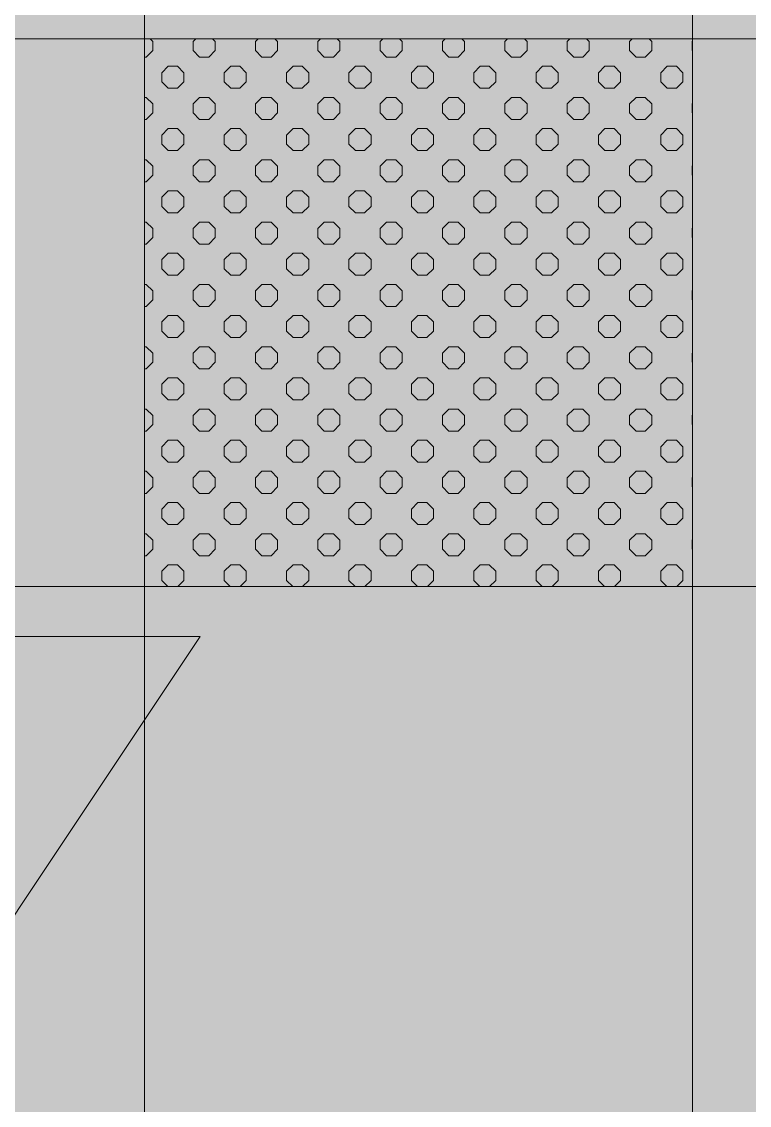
# Model space of a CAD drawing. Header units: millimetres. Extents: x -13069 to 207500, y -71366 to 56785.
# Drawn here: x 170638 to 171435, y 16397 to 17584 of the extents above; entities that cross this region are included whole.
import ezdxf

# ---------------------------------------------------------------- set-up
doc = ezdxf.new("R2010")
doc.units = ezdxf.units.MM
doc.layers.add('PDF _Потолки', color=7, linetype='Continuous', lineweight=5, true_color=0x535353)
doc.layers.add('PDF _Потолки - марка', color=7, linetype='Continuous')
doc.layers.add('PDF _светильники', color=7, linetype='Continuous', true_color=0xffffff)

msp = doc.modelspace()

# ---------------------------------------------------------------- linework, layer by layer
at = {"layer": 'PDF _Потолки', "color": 7, "lineweight": 13}
for points in [[(170772.221, 18268.344), (170772.221, 15062.841)], [(171372.221, 18268.344), (171372.221, 15062.841)], [(173365.922, 17565.542), (168182.684, 17565.542)], [(173365.922, 16965.542), (168181.724, 16965.542)]]:
    msp.add_lwpolyline(points, dxfattribs=at)
at = {"layer": 'PDF _Потолки', "color": 254, "lineweight": 0, "true_color": 0xcae6ff, "transparency": 33554559}
msp.add_solid([(168183.824, 18268.344), (173365.922, 18268.344), (168178.624, 15062.841), (173365.922, 15062.841)], dxfattribs=at)
at = {"layer": 'PDF _Потолки - марка', "lineweight": 13}
msp.add_lwpolyline([(170833.219, 16910.943), (170033.219, 16910.943), (170433.219, 16310.943)], close=True, dxfattribs=at)
at = {"layer": 'PDF _Потолки - марка', "color": 7, "lineweight": 0, "true_color": 0xffffff, "transparency": 33554559}
msp.add_solid([(170833.219, 16910.943), (170033.219, 16910.943), (170433.219, 16310.943)], dxfattribs=at)
at = {"layer": 'PDF _светильники', "lineweight": 20}
for points in [[(170772.325, 17545.642), (170774.321, 17545.642), (170781.419, 17552.743), (170781.419, 17562.744), (170778.422, 17565.643)], [(170828.422, 17565.643), (170825.523, 17562.744), (170825.523, 17552.743), (170832.621, 17545.642), (170842.619, 17545.642), (170849.62, 17552.743), (170849.62, 17562.744), (170846.72, 17565.643)], [(170896.72, 17565.643), (170893.821, 17562.744), (170893.821, 17552.743), (170900.92, 17545.642), (170910.923, 17545.642), (170917.924, 17552.743), (170917.924, 17562.744), (170915.025, 17565.643)], [(170965.025, 17565.643), (170962.12, 17562.744), (170962.12, 17552.743), (170969.12, 17545.642), (170979.124, 17545.642), (170986.222, 17552.743), (170986.222, 17562.744), (170983.323, 17565.643)], [(171033.323, 17565.643), (171030.424, 17562.744), (171030.424, 17552.743), (171037.425, 17545.642), (171047.422, 17545.642), (171054.521, 17552.743), (171054.521, 17562.744), (171051.622, 17565.643)], [(171101.524, 17565.643), (171098.625, 17562.744), (171098.625, 17552.743), (171105.723, 17545.642), (171115.721, 17545.642), (171122.819, 17552.743), (171122.819, 17562.744), (171119.92, 17565.643)], [(171169.822, 17565.643), (171166.923, 17562.744), (171166.923, 17552.743), (171174.021, 17545.642), (171184.019, 17545.642), (171191.124, 17552.743), (171191.124, 17562.744), (171188.224, 17565.643)], [(171238.121, 17565.643), (171235.221, 17562.744), (171235.221, 17552.743), (171242.32, 17545.642), (171252.323, 17545.642), (171259.324, 17552.743), (171259.324, 17562.744), (171256.419, 17565.643)], [(171306.419, 17565.643), (171303.52, 17562.744), (171303.52, 17552.743), (171310.624, 17545.642), (171320.622, 17545.642), (171327.623, 17552.743), (171327.623, 17562.744), (171324.723, 17565.643)], [(171372.325, 17552.243), (171371.824, 17552.743), (171371.824, 17562.744), (171372.325, 17563.241)], [(170772.325, 17477.343), (170774.321, 17477.343), (170781.419, 17484.442), (170781.419, 17494.442), (170774.321, 17501.544), (170772.325, 17501.544)], [(171372.325, 17483.941), (171371.824, 17484.442), (171371.824, 17494.442), (171372.325, 17494.943)], [(170772.325, 17409.042), (170774.321, 17409.042), (170781.419, 17416.143), (170781.419, 17426.141), (170774.321, 17433.242), (170772.325, 17433.242)], [(171372.325, 17415.643), (171371.824, 17416.143), (171371.824, 17426.141), (171372.325, 17426.641)], [(170772.325, 17340.841), (170774.321, 17340.841), (170781.419, 17347.842), (170781.419, 17357.842), (170774.321, 17364.941), (170772.325, 17364.941)], [(171372.325, 17347.341), (171371.824, 17347.842), (171371.824, 17357.842), (171372.325, 17358.343)], [(170772.325, 17272.543), (170774.321, 17272.543), (170781.419, 17279.544), (170781.419, 17289.541), (170774.321, 17296.643), (170772.325, 17296.643)], [(171372.325, 17279.043), (171371.824, 17279.544), (171371.824, 17289.541), (171372.325, 17290.042)], [(170772.325, 17204.241), (170774.321, 17204.241), (170781.419, 17211.343), (170781.419, 17221.343), (170774.321, 17228.341), (170772.325, 17228.341)], [(171372.325, 17210.742), (171371.824, 17211.343), (171371.824, 17221.343), (171372.325, 17221.841)], [(170772.325, 17135.943), (170774.321, 17135.943), (170781.419, 17143.041), (170781.419, 17153.042), (170774.321, 17160.043), (170772.325, 17160.043)], [(171372.325, 17142.541), (171371.824, 17143.041), (171371.824, 17153.042), (171372.325, 17153.543)], [(170772.325, 17067.642), (170774.321, 17067.642), (170781.419, 17074.743), (170781.419, 17084.741), (170774.321, 17091.842), (170772.325, 17091.842)], [(171372.325, 17074.243), (171371.824, 17074.743), (171371.824, 17084.741), (171372.325, 17085.241)], [(170772.325, 16999.343), (170774.321, 16999.343), (170781.419, 17006.442), (170781.419, 17016.442), (170774.321, 17023.541), (170772.325, 17023.541)], [(171372.325, 17005.941), (171371.824, 17006.442), (171371.824, 17016.442), (171372.325, 17016.943)], [(170798.02, 16965.643), (170791.423, 16972.341), (170791.423, 16982.342), (170798.423, 16989.343), (170808.421, 16989.343), (170815.519, 16982.342), (170815.519, 16972.341), (170808.824, 16965.643)], [(170866.319, 16965.643), (170859.623, 16972.341), (170859.623, 16982.342), (170866.722, 16989.343), (170876.719, 16989.343), (170883.824, 16982.342), (170883.824, 16972.341), (170877.122, 16965.643)], [(170934.623, 16965.643), (170927.922, 16972.341), (170927.922, 16982.342), (170935.02, 16989.343), (170945.024, 16989.343), (170952.122, 16982.342), (170952.122, 16972.341), (170945.42, 16965.643)], [(171002.922, 16965.643), (170996.22, 16972.341), (170996.22, 16982.342), (171003.324, 16989.343), (171013.322, 16989.343), (171020.42, 16982.342), (171020.42, 16972.341), (171013.725, 16965.643)], [(171071.22, 16965.643), (171064.524, 16972.341), (171064.524, 16982.342), (171071.623, 16989.343), (171081.62, 16989.343), (171088.621, 16982.342), (171088.621, 16972.341), (171082.023, 16965.643)], [(171139.524, 16965.643), (171132.823, 16972.341), (171132.823, 16982.342), (171139.823, 16989.343), (171149.821, 16989.343), (171156.919, 16982.342), (171156.919, 16972.341), (171150.224, 16965.643)], [(171207.719, 16965.643), (171201.121, 16972.341), (171201.121, 16982.342), (171208.122, 16989.343), (171218.119, 16989.343), (171225.224, 16982.342), (171225.224, 16972.341), (171218.522, 16965.643)], [(171276.023, 16965.643), (171269.322, 16972.341), (171269.322, 16982.342), (171276.42, 16989.343), (171286.424, 16989.343), (171293.522, 16982.342), (171293.522, 16972.341), (171286.821, 16965.643)], [(171344.322, 16965.643), (171337.62, 16972.341), (171337.62, 16982.342), (171344.725, 16989.343), (171354.722, 16989.343), (171361.821, 16982.342), (171361.821, 16972.341), (171355.119, 16965.643)]]:
    msp.add_lwpolyline(points, dxfattribs=at)
at = {"layer": 'PDF _светильники', "color": 7, "lineweight": 13}
msp.add_lwpolyline([(170772.325, 16965.643), (171372.325, 16965.643), (171372.325, 17565.643), (170772.325, 17565.643)], close=True, dxfattribs=at)
at = {"layer": 'PDF _светильники', "lineweight": 20}
for points in [[(170815.519, 17528.543), (170808.421, 17535.641), (170798.423, 17535.641), (170791.423, 17528.543), (170791.423, 17518.542), (170798.423, 17511.541), (170808.421, 17511.541), (170815.519, 17518.542)], [(170883.824, 17528.543), (170876.719, 17535.641), (170866.722, 17535.641), (170859.623, 17528.543), (170859.623, 17518.542), (170866.722, 17511.541), (170876.719, 17511.541), (170883.824, 17518.542)], [(170952.122, 17528.543), (170945.024, 17535.641), (170935.02, 17535.641), (170927.922, 17528.543), (170927.922, 17518.542), (170935.02, 17511.541), (170945.024, 17511.541), (170952.122, 17518.542)], [(171020.42, 17528.543), (171013.322, 17535.641), (171003.324, 17535.641), (170996.22, 17528.543), (170996.22, 17518.542), (171003.324, 17511.541), (171013.322, 17511.541), (171020.42, 17518.542)], [(171088.621, 17528.543), (171081.62, 17535.641), (171071.623, 17535.641), (171064.524, 17528.543), (171064.524, 17518.542), (171071.623, 17511.541), (171081.62, 17511.541), (171088.621, 17518.542)], [(171156.919, 17528.543), (171149.821, 17535.641), (171139.823, 17535.641), (171132.823, 17528.543), (171132.823, 17518.542), (171139.823, 17511.541), (171149.821, 17511.541), (171156.919, 17518.542)], [(171225.224, 17528.543), (171218.119, 17535.641), (171208.122, 17535.641), (171201.121, 17528.543), (171201.121, 17518.542), (171208.122, 17511.541), (171218.119, 17511.541), (171225.224, 17518.542)], [(171293.522, 17528.543), (171286.424, 17535.641), (171276.42, 17535.641), (171269.322, 17528.543), (171269.322, 17518.542), (171276.42, 17511.541), (171286.424, 17511.541), (171293.522, 17518.542)], [(171361.821, 17528.543), (171354.722, 17535.641), (171344.725, 17535.641), (171337.62, 17528.543), (171337.62, 17518.542), (171344.725, 17511.541), (171354.722, 17511.541), (171361.821, 17518.542)], [(170849.62, 17494.442), (170842.619, 17501.544), (170832.621, 17501.544), (170825.523, 17494.442), (170825.523, 17484.442), (170832.621, 17477.343), (170842.619, 17477.343), (170849.62, 17484.442)], [(170917.924, 17494.442), (170910.923, 17501.544), (170900.92, 17501.544), (170893.821, 17494.442), (170893.821, 17484.442), (170900.92, 17477.343), (170910.923, 17477.343), (170917.924, 17484.442)], [(170986.222, 17494.442), (170979.124, 17501.544), (170969.12, 17501.544), (170962.12, 17494.442), (170962.12, 17484.442), (170969.12, 17477.343), (170979.124, 17477.343), (170986.222, 17484.442)], [(171054.521, 17494.442), (171047.422, 17501.544), (171037.425, 17501.544), (171030.424, 17494.442), (171030.424, 17484.442), (171037.425, 17477.343), (171047.422, 17477.343), (171054.521, 17484.442)], [(171122.819, 17494.442), (171115.721, 17501.544), (171105.723, 17501.544), (171098.625, 17494.442), (171098.625, 17484.442), (171105.723, 17477.343), (171115.721, 17477.343), (171122.819, 17484.442)], [(171191.124, 17494.442), (171184.019, 17501.544), (171174.021, 17501.544), (171166.923, 17494.442), (171166.923, 17484.442), (171174.021, 17477.343), (171184.019, 17477.343), (171191.124, 17484.442)], [(171259.324, 17494.442), (171252.323, 17501.544), (171242.32, 17501.544), (171235.221, 17494.442), (171235.221, 17484.442), (171242.32, 17477.343), (171252.323, 17477.343), (171259.324, 17484.442)], [(171327.623, 17494.442), (171320.622, 17501.544), (171310.624, 17501.544), (171303.52, 17494.442), (171303.52, 17484.442), (171310.624, 17477.343), (171320.622, 17477.343), (171327.623, 17484.442)], [(170815.519, 17460.241), (170808.421, 17467.343), (170798.423, 17467.343), (170791.423, 17460.241), (170791.423, 17450.244), (170798.423, 17443.243), (170808.421, 17443.243), (170815.519, 17450.244)], [(170883.824, 17460.241), (170876.719, 17467.343), (170866.722, 17467.343), (170859.623, 17460.241), (170859.623, 17450.244), (170866.722, 17443.243), (170876.719, 17443.243), (170883.824, 17450.244)], [(170952.122, 17460.241), (170945.024, 17467.343), (170935.02, 17467.343), (170927.922, 17460.241), (170927.922, 17450.244), (170935.02, 17443.243), (170945.024, 17443.243), (170952.122, 17450.244)], [(171020.42, 17460.241), (171013.322, 17467.343), (171003.324, 17467.343), (170996.22, 17460.241), (170996.22, 17450.244), (171003.324, 17443.243), (171013.322, 17443.243), (171020.42, 17450.244)], [(171088.621, 17460.241), (171081.62, 17467.343), (171071.623, 17467.343), (171064.524, 17460.241), (171064.524, 17450.244), (171071.623, 17443.243), (171081.62, 17443.243), (171088.621, 17450.244)], [(171156.919, 17460.241), (171149.821, 17467.343), (171139.823, 17467.343), (171132.823, 17460.241), (171132.823, 17450.244), (171139.823, 17443.243), (171149.821, 17443.243), (171156.919, 17450.244)], [(171225.224, 17460.241), (171218.119, 17467.343), (171208.122, 17467.343), (171201.121, 17460.241), (171201.121, 17450.244), (171208.122, 17443.243), (171218.119, 17443.243), (171225.224, 17450.244)], [(171293.522, 17460.241), (171286.424, 17467.343), (171276.42, 17467.343), (171269.322, 17460.241), (171269.322, 17450.244), (171276.42, 17443.243), (171286.424, 17443.243), (171293.522, 17450.244)], [(171361.821, 17460.241), (171354.722, 17467.343), (171344.725, 17467.343), (171337.62, 17460.241), (171337.62, 17450.244), (171344.725, 17443.243), (171354.722, 17443.243), (171361.821, 17450.244)], [(170849.62, 17426.141), (170842.619, 17433.242), (170832.621, 17433.242), (170825.523, 17426.141), (170825.523, 17416.143), (170832.621, 17409.042), (170842.619, 17409.042), (170849.62, 17416.143)], [(170917.924, 17426.141), (170910.923, 17433.242), (170900.92, 17433.242), (170893.821, 17426.141), (170893.821, 17416.143), (170900.92, 17409.042), (170910.923, 17409.042), (170917.924, 17416.143)], [(170986.222, 17426.141), (170979.124, 17433.242), (170969.12, 17433.242), (170962.12, 17426.141), (170962.12, 17416.143), (170969.12, 17409.042), (170979.124, 17409.042), (170986.222, 17416.143)], [(171054.521, 17426.141), (171047.422, 17433.242), (171037.425, 17433.242), (171030.424, 17426.141), (171030.424, 17416.143), (171037.425, 17409.042), (171047.422, 17409.042), (171054.521, 17416.143)], [(171122.819, 17426.141), (171115.721, 17433.242), (171105.723, 17433.242), (171098.625, 17426.141), (171098.625, 17416.143), (171105.723, 17409.042), (171115.721, 17409.042), (171122.819, 17416.143)], [(171191.124, 17426.141), (171184.019, 17433.242), (171174.021, 17433.242), (171166.923, 17426.141), (171166.923, 17416.143), (171174.021, 17409.042), (171184.019, 17409.042), (171191.124, 17416.143)], [(171259.324, 17426.141), (171252.323, 17433.242), (171242.32, 17433.242), (171235.221, 17426.141), (171235.221, 17416.143), (171242.32, 17409.042), (171252.323, 17409.042), (171259.324, 17416.143)], [(171327.623, 17426.141), (171320.622, 17433.242), (171310.624, 17433.242), (171303.52, 17426.141), (171303.52, 17416.143), (171310.624, 17409.042), (171320.622, 17409.042), (171327.623, 17416.143)], [(170815.519, 17392.044), (170808.421, 17399.041), (170798.423, 17399.041), (170791.423, 17392.044), (170791.423, 17382.043), (170798.423, 17374.941), (170808.421, 17374.941), (170815.519, 17382.043)], [(170883.824, 17392.044), (170876.719, 17399.041), (170866.722, 17399.041), (170859.623, 17392.044), (170859.623, 17382.043), (170866.722, 17374.941), (170876.719, 17374.941), (170883.824, 17382.043)], [(170952.122, 17392.044), (170945.024, 17399.041), (170935.02, 17399.041), (170927.922, 17392.044), (170927.922, 17382.043), (170935.02, 17374.941), (170945.024, 17374.941), (170952.122, 17382.043)], [(171020.42, 17392.044), (171013.322, 17399.041), (171003.324, 17399.041), (170996.22, 17392.044), (170996.22, 17382.043), (171003.324, 17374.941), (171013.322, 17374.941), (171020.42, 17382.043)], [(171088.621, 17392.044), (171081.62, 17399.041), (171071.623, 17399.041), (171064.524, 17392.044), (171064.524, 17382.043), (171071.623, 17374.941), (171081.62, 17374.941), (171088.621, 17382.043)], [(171156.919, 17392.044), (171149.821, 17399.041), (171139.823, 17399.041), (171132.823, 17392.044), (171132.823, 17382.043), (171139.823, 17374.941), (171149.821, 17374.941), (171156.919, 17382.043)], [(171225.224, 17392.044), (171218.119, 17399.041), (171208.122, 17399.041), (171201.121, 17392.044), (171201.121, 17382.043), (171208.122, 17374.941), (171218.119, 17374.941), (171225.224, 17382.043)], [(171293.522, 17392.044), (171286.424, 17399.041), (171276.42, 17399.041), (171269.322, 17392.044), (171269.322, 17382.043), (171276.42, 17374.941), (171286.424, 17374.941), (171293.522, 17382.043)], [(171361.821, 17392.044), (171354.722, 17399.041), (171344.725, 17399.041), (171337.62, 17392.044), (171337.62, 17382.043), (171344.725, 17374.941), (171354.722, 17374.941), (171361.821, 17382.043)], [(170849.62, 17357.842), (170842.619, 17364.941), (170832.621, 17364.941), (170825.523, 17357.842), (170825.523, 17347.842), (170832.621, 17340.841), (170842.619, 17340.841), (170849.62, 17347.842)], [(170917.924, 17357.842), (170910.923, 17364.941), (170900.92, 17364.941), (170893.821, 17357.842), (170893.821, 17347.842), (170900.92, 17340.841), (170910.923, 17340.841), (170917.924, 17347.842)], [(170986.222, 17357.842), (170979.124, 17364.941), (170969.12, 17364.941), (170962.12, 17357.842), (170962.12, 17347.842), (170969.12, 17340.841), (170979.124, 17340.841), (170986.222, 17347.842)], [(171054.521, 17357.842), (171047.422, 17364.941), (171037.425, 17364.941), (171030.424, 17357.842), (171030.424, 17347.842), (171037.425, 17340.841), (171047.422, 17340.841), (171054.521, 17347.842)], [(171122.819, 17357.842), (171115.721, 17364.941), (171105.723, 17364.941), (171098.625, 17357.842), (171098.625, 17347.842), (171105.723, 17340.841), (171115.721, 17340.841), (171122.819, 17347.842)], [(171191.124, 17357.842), (171184.019, 17364.941), (171174.021, 17364.941), (171166.923, 17357.842), (171166.923, 17347.842), (171174.021, 17340.841), (171184.019, 17340.841), (171191.124, 17347.842)], [(171259.324, 17357.842), (171252.323, 17364.941), (171242.32, 17364.941), (171235.221, 17357.842), (171235.221, 17347.842), (171242.32, 17340.841), (171252.323, 17340.841), (171259.324, 17347.842)], [(171327.623, 17357.842), (171320.622, 17364.941), (171310.624, 17364.941), (171303.52, 17357.842), (171303.52, 17347.842), (171310.624, 17340.841), (171320.622, 17340.841), (171327.623, 17347.842)], [(170815.519, 17323.742), (170808.421, 17330.844), (170798.423, 17330.844), (170791.423, 17323.742), (170791.423, 17313.742), (170798.423, 17306.643), (170808.421, 17306.643), (170815.519, 17313.742)], [(170883.824, 17323.742), (170876.719, 17330.844), (170866.722, 17330.844), (170859.623, 17323.742), (170859.623, 17313.742), (170866.722, 17306.643), (170876.719, 17306.643), (170883.824, 17313.742)], [(170952.122, 17323.742), (170945.024, 17330.844), (170935.02, 17330.844), (170927.922, 17323.742), (170927.922, 17313.742), (170935.02, 17306.643), (170945.024, 17306.643), (170952.122, 17313.742)], [(171020.42, 17323.742), (171013.322, 17330.844), (171003.324, 17330.844), (170996.22, 17323.742), (170996.22, 17313.742), (171003.324, 17306.643), (171013.322, 17306.643), (171020.42, 17313.742)], [(171088.621, 17323.742), (171081.62, 17330.844), (171071.623, 17330.844), (171064.524, 17323.742), (171064.524, 17313.742), (171071.623, 17306.643), (171081.62, 17306.643), (171088.621, 17313.742)], [(171156.919, 17323.742), (171149.821, 17330.844), (171139.823, 17330.844), (171132.823, 17323.742), (171132.823, 17313.742), (171139.823, 17306.643), (171149.821, 17306.643), (171156.919, 17313.742)], [(171225.224, 17323.742), (171218.119, 17330.844), (171208.122, 17330.844), (171201.121, 17323.742), (171201.121, 17313.742), (171208.122, 17306.643), (171218.119, 17306.643), (171225.224, 17313.742)], [(171293.522, 17323.742), (171286.424, 17330.844), (171276.42, 17330.844), (171269.322, 17323.742), (171269.322, 17313.742), (171276.42, 17306.643), (171286.424, 17306.643), (171293.522, 17313.742)], [(171361.821, 17323.742), (171354.722, 17330.844), (171344.725, 17330.844), (171337.62, 17323.742), (171337.62, 17313.742), (171344.725, 17306.643), (171354.722, 17306.643), (171361.821, 17313.742)], [(170849.62, 17289.541), (170842.619, 17296.643), (170832.621, 17296.643), (170825.523, 17289.541), (170825.523, 17279.544), (170832.621, 17272.543), (170842.619, 17272.543), (170849.62, 17279.544)], [(170917.924, 17289.541), (170910.923, 17296.643), (170900.92, 17296.643), (170893.821, 17289.541), (170893.821, 17279.544), (170900.92, 17272.543), (170910.923, 17272.543), (170917.924, 17279.544)], [(170986.222, 17289.541), (170979.124, 17296.643), (170969.12, 17296.643), (170962.12, 17289.541), (170962.12, 17279.544), (170969.12, 17272.543), (170979.124, 17272.543), (170986.222, 17279.544)], [(171054.521, 17289.541), (171047.422, 17296.643), (171037.425, 17296.643), (171030.424, 17289.541), (171030.424, 17279.544), (171037.425, 17272.543), (171047.422, 17272.543), (171054.521, 17279.544)], [(171122.819, 17289.541), (171115.721, 17296.643), (171105.723, 17296.643), (171098.625, 17289.541), (171098.625, 17279.544), (171105.723, 17272.543), (171115.721, 17272.543), (171122.819, 17279.544)], [(171191.124, 17289.541), (171184.019, 17296.643), (171174.021, 17296.643), (171166.923, 17289.541), (171166.923, 17279.544), (171174.021, 17272.543), (171184.019, 17272.543), (171191.124, 17279.544)], [(171259.324, 17289.541), (171252.323, 17296.643), (171242.32, 17296.643), (171235.221, 17289.541), (171235.221, 17279.544), (171242.32, 17272.543), (171252.323, 17272.543), (171259.324, 17279.544)], [(171327.623, 17289.541), (171320.622, 17296.643), (171310.624, 17296.643), (171303.52, 17289.541), (171303.52, 17279.544), (171310.624, 17272.543), (171320.622, 17272.543), (171327.623, 17279.544)], [(170815.519, 17255.441), (170808.421, 17262.542), (170798.423, 17262.542), (170791.423, 17255.441), (170791.423, 17245.443), (170798.423, 17238.342), (170808.421, 17238.342), (170815.519, 17245.443)], [(170883.824, 17255.441), (170876.719, 17262.542), (170866.722, 17262.542), (170859.623, 17255.441), (170859.623, 17245.443), (170866.722, 17238.342), (170876.719, 17238.342), (170883.824, 17245.443)], [(170952.122, 17255.441), (170945.024, 17262.542), (170935.02, 17262.542), (170927.922, 17255.441), (170927.922, 17245.443), (170935.02, 17238.342), (170945.024, 17238.342), (170952.122, 17245.443)], [(171020.42, 17255.441), (171013.322, 17262.542), (171003.324, 17262.542), (170996.22, 17255.441), (170996.22, 17245.443), (171003.324, 17238.342), (171013.322, 17238.342), (171020.42, 17245.443)], [(171088.621, 17255.441), (171081.62, 17262.542), (171071.623, 17262.542), (171064.524, 17255.441), (171064.524, 17245.443), (171071.623, 17238.342), (171081.62, 17238.342), (171088.621, 17245.443)], [(171156.919, 17255.441), (171149.821, 17262.542), (171139.823, 17262.542), (171132.823, 17255.441), (171132.823, 17245.443), (171139.823, 17238.342), (171149.821, 17238.342), (171156.919, 17245.443)], [(171225.224, 17255.441), (171218.119, 17262.542), (171208.122, 17262.542), (171201.121, 17255.441), (171201.121, 17245.443), (171208.122, 17238.342), (171218.119, 17238.342), (171225.224, 17245.443)], [(171293.522, 17255.441), (171286.424, 17262.542), (171276.42, 17262.542), (171269.322, 17255.441), (171269.322, 17245.443), (171276.42, 17238.342), (171286.424, 17238.342), (171293.522, 17245.443)], [(171361.821, 17255.441), (171354.722, 17262.542), (171344.725, 17262.542), (171337.62, 17255.441), (171337.62, 17245.443), (171344.725, 17238.342), (171354.722, 17238.342), (171361.821, 17245.443)], [(170849.62, 17221.343), (170842.619, 17228.341), (170832.621, 17228.341), (170825.523, 17221.343), (170825.523, 17211.343), (170832.621, 17204.241), (170842.619, 17204.241), (170849.62, 17211.343)], [(170917.924, 17221.343), (170910.923, 17228.341), (170900.92, 17228.341), (170893.821, 17221.343), (170893.821, 17211.343), (170900.92, 17204.241), (170910.923, 17204.241), (170917.924, 17211.343)], [(170986.222, 17221.343), (170979.124, 17228.341), (170969.12, 17228.341), (170962.12, 17221.343), (170962.12, 17211.343), (170969.12, 17204.241), (170979.124, 17204.241), (170986.222, 17211.343)], [(171054.521, 17221.343), (171047.422, 17228.341), (171037.425, 17228.341), (171030.424, 17221.343), (171030.424, 17211.343), (171037.425, 17204.241), (171047.422, 17204.241), (171054.521, 17211.343)], [(171122.819, 17221.343), (171115.721, 17228.341), (171105.723, 17228.341), (171098.625, 17221.343), (171098.625, 17211.343), (171105.723, 17204.241), (171115.721, 17204.241), (171122.819, 17211.343)], [(171191.124, 17221.343), (171184.019, 17228.341), (171174.021, 17228.341), (171166.923, 17221.343), (171166.923, 17211.343), (171174.021, 17204.241), (171184.019, 17204.241), (171191.124, 17211.343)], [(171259.324, 17221.343), (171252.323, 17228.341), (171242.32, 17228.341), (171235.221, 17221.343), (171235.221, 17211.343), (171242.32, 17204.241), (171252.323, 17204.241), (171259.324, 17211.343)], [(171327.623, 17221.343), (171320.622, 17228.341), (171310.624, 17228.341), (171303.52, 17221.343), (171303.52, 17211.343), (171310.624, 17204.241), (171320.622, 17204.241), (171327.623, 17211.343)], [(170815.519, 17187.142), (170808.421, 17194.241), (170798.423, 17194.241), (170791.423, 17187.142), (170791.423, 17177.142), (170798.423, 17170.043), (170808.421, 17170.043), (170815.519, 17177.142)], [(170883.824, 17187.142), (170876.719, 17194.241), (170866.722, 17194.241), (170859.623, 17187.142), (170859.623, 17177.142), (170866.722, 17170.043), (170876.719, 17170.043), (170883.824, 17177.142)], [(170952.122, 17187.142), (170945.024, 17194.241), (170935.02, 17194.241), (170927.922, 17187.142), (170927.922, 17177.142), (170935.02, 17170.043), (170945.024, 17170.043), (170952.122, 17177.142)], [(171020.42, 17187.142), (171013.322, 17194.241), (171003.324, 17194.241), (170996.22, 17187.142), (170996.22, 17177.142), (171003.324, 17170.043), (171013.322, 17170.043), (171020.42, 17177.142)], [(171088.621, 17187.142), (171081.62, 17194.241), (171071.623, 17194.241), (171064.524, 17187.142), (171064.524, 17177.142), (171071.623, 17170.043), (171081.62, 17170.043), (171088.621, 17177.142)], [(171156.919, 17187.142), (171149.821, 17194.241), (171139.823, 17194.241), (171132.823, 17187.142), (171132.823, 17177.142), (171139.823, 17170.043), (171149.821, 17170.043), (171156.919, 17177.142)], [(171225.224, 17187.142), (171218.119, 17194.241), (171208.122, 17194.241), (171201.121, 17187.142), (171201.121, 17177.142), (171208.122, 17170.043), (171218.119, 17170.043), (171225.224, 17177.142)], [(171293.522, 17187.142), (171286.424, 17194.241), (171276.42, 17194.241), (171269.322, 17187.142), (171269.322, 17177.142), (171276.42, 17170.043), (171286.424, 17170.043), (171293.522, 17177.142)], [(171361.821, 17187.142), (171354.722, 17194.241), (171344.725, 17194.241), (171337.62, 17187.142), (171337.62, 17177.142), (171344.725, 17170.043), (171354.722, 17170.043), (171361.821, 17177.142)], [(170849.62, 17153.042), (170842.619, 17160.043), (170832.621, 17160.043), (170825.523, 17153.042), (170825.523, 17143.041), (170832.621, 17135.943), (170842.619, 17135.943), (170849.62, 17143.041)], [(170917.924, 17153.042), (170910.923, 17160.043), (170900.92, 17160.043), (170893.821, 17153.042), (170893.821, 17143.041), (170900.92, 17135.943), (170910.923, 17135.943), (170917.924, 17143.041)], [(170986.222, 17153.042), (170979.124, 17160.043), (170969.12, 17160.043), (170962.12, 17153.042), (170962.12, 17143.041), (170969.12, 17135.943), (170979.124, 17135.943), (170986.222, 17143.041)], [(171054.521, 17153.042), (171047.422, 17160.043), (171037.425, 17160.043), (171030.424, 17153.042), (171030.424, 17143.041), (171037.425, 17135.943), (171047.422, 17135.943), (171054.521, 17143.041)], [(171122.819, 17153.042), (171115.721, 17160.043), (171105.723, 17160.043), (171098.625, 17153.042), (171098.625, 17143.041), (171105.723, 17135.943), (171115.721, 17135.943), (171122.819, 17143.041)], [(171191.124, 17153.042), (171184.019, 17160.043), (171174.021, 17160.043), (171166.923, 17153.042), (171166.923, 17143.041), (171174.021, 17135.943), (171184.019, 17135.943), (171191.124, 17143.041)], [(171259.324, 17153.042), (171252.323, 17160.043), (171242.32, 17160.043), (171235.221, 17153.042), (171235.221, 17143.041), (171242.32, 17135.943), (171252.323, 17135.943), (171259.324, 17143.041)], [(171327.623, 17153.042), (171320.622, 17160.043), (171310.624, 17160.043), (171303.52, 17153.042), (171303.52, 17143.041), (171310.624, 17135.943), (171320.622, 17135.943), (171327.623, 17143.041)], [(170815.519, 17118.841), (170808.421, 17125.942), (170798.423, 17125.942), (170791.423, 17118.841), (170791.423, 17108.843), (170798.423, 17101.843), (170808.421, 17101.843), (170815.519, 17108.843)], [(170883.824, 17118.841), (170876.719, 17125.942), (170866.722, 17125.942), (170859.623, 17118.841), (170859.623, 17108.843), (170866.722, 17101.843), (170876.719, 17101.843), (170883.824, 17108.843)], [(170952.122, 17118.841), (170945.024, 17125.942), (170935.02, 17125.942), (170927.922, 17118.841), (170927.922, 17108.843), (170935.02, 17101.843), (170945.024, 17101.843), (170952.122, 17108.843)], [(171020.42, 17118.841), (171013.322, 17125.942), (171003.324, 17125.942), (170996.22, 17118.841), (170996.22, 17108.843), (171003.324, 17101.843), (171013.322, 17101.843), (171020.42, 17108.843)], [(171088.621, 17118.841), (171081.62, 17125.942), (171071.623, 17125.942), (171064.524, 17118.841), (171064.524, 17108.843), (171071.623, 17101.843), (171081.62, 17101.843), (171088.621, 17108.843)], [(171156.919, 17118.841), (171149.821, 17125.942), (171139.823, 17125.942), (171132.823, 17118.841), (171132.823, 17108.843), (171139.823, 17101.843), (171149.821, 17101.843), (171156.919, 17108.843)], [(171225.224, 17118.841), (171218.119, 17125.942), (171208.122, 17125.942), (171201.121, 17118.841), (171201.121, 17108.843), (171208.122, 17101.843), (171218.119, 17101.843), (171225.224, 17108.843)], [(171293.522, 17118.841), (171286.424, 17125.942), (171276.42, 17125.942), (171269.322, 17118.841), (171269.322, 17108.843), (171276.42, 17101.843), (171286.424, 17101.843), (171293.522, 17108.843)], [(171361.821, 17118.841), (171354.722, 17125.942), (171344.725, 17125.942), (171337.62, 17118.841), (171337.62, 17108.843), (171344.725, 17101.843), (171354.722, 17101.843), (171361.821, 17108.843)], [(170849.62, 17084.741), (170842.619, 17091.842), (170832.621, 17091.842), (170825.523, 17084.741), (170825.523, 17074.743), (170832.621, 17067.642), (170842.619, 17067.642), (170849.62, 17074.743)], [(170917.924, 17084.741), (170910.923, 17091.842), (170900.92, 17091.842), (170893.821, 17084.741), (170893.821, 17074.743), (170900.92, 17067.642), (170910.923, 17067.642), (170917.924, 17074.743)], [(170986.222, 17084.741), (170979.124, 17091.842), (170969.12, 17091.842), (170962.12, 17084.741), (170962.12, 17074.743), (170969.12, 17067.642), (170979.124, 17067.642), (170986.222, 17074.743)], [(171054.521, 17084.741), (171047.422, 17091.842), (171037.425, 17091.842), (171030.424, 17084.741), (171030.424, 17074.743), (171037.425, 17067.642), (171047.422, 17067.642), (171054.521, 17074.743)], [(171122.819, 17084.741), (171115.721, 17091.842), (171105.723, 17091.842), (171098.625, 17084.741), (171098.625, 17074.743), (171105.723, 17067.642), (171115.721, 17067.642), (171122.819, 17074.743)], [(171191.124, 17084.741), (171184.019, 17091.842), (171174.021, 17091.842), (171166.923, 17084.741), (171166.923, 17074.743), (171174.021, 17067.642), (171184.019, 17067.642), (171191.124, 17074.743)], [(171259.324, 17084.741), (171252.323, 17091.842), (171242.32, 17091.842), (171235.221, 17084.741), (171235.221, 17074.743), (171242.32, 17067.642), (171252.323, 17067.642), (171259.324, 17074.743)], [(171327.623, 17084.741), (171320.622, 17091.842), (171310.624, 17091.842), (171303.52, 17084.741), (171303.52, 17074.743), (171310.624, 17067.642), (171320.622, 17067.642), (171327.623, 17074.743)], [(170815.519, 17050.543), (170808.421, 17057.641), (170798.423, 17057.641), (170791.423, 17050.543), (170791.423, 17040.542), (170798.423, 17033.541), (170808.421, 17033.541), (170815.519, 17040.542)], [(170883.824, 17050.543), (170876.719, 17057.641), (170866.722, 17057.641), (170859.623, 17050.543), (170859.623, 17040.542), (170866.722, 17033.541), (170876.719, 17033.541), (170883.824, 17040.542)], [(170952.122, 17050.543), (170945.024, 17057.641), (170935.02, 17057.641), (170927.922, 17050.543), (170927.922, 17040.542), (170935.02, 17033.541), (170945.024, 17033.541), (170952.122, 17040.542)], [(171020.42, 17050.543), (171013.322, 17057.641), (171003.324, 17057.641), (170996.22, 17050.543), (170996.22, 17040.542), (171003.324, 17033.541), (171013.322, 17033.541), (171020.42, 17040.542)], [(171088.621, 17050.543), (171081.62, 17057.641), (171071.623, 17057.641), (171064.524, 17050.543), (171064.524, 17040.542), (171071.623, 17033.541), (171081.62, 17033.541), (171088.621, 17040.542)], [(171156.919, 17050.543), (171149.821, 17057.641), (171139.823, 17057.641), (171132.823, 17050.543), (171132.823, 17040.542), (171139.823, 17033.541), (171149.821, 17033.541), (171156.919, 17040.542)], [(171225.224, 17050.543), (171218.119, 17057.641), (171208.122, 17057.641), (171201.121, 17050.543), (171201.121, 17040.542), (171208.122, 17033.541), (171218.119, 17033.541), (171225.224, 17040.542)], [(171293.522, 17050.543), (171286.424, 17057.641), (171276.42, 17057.641), (171269.322, 17050.543), (171269.322, 17040.542), (171276.42, 17033.541), (171286.424, 17033.541), (171293.522, 17040.542)], [(171361.821, 17050.543), (171354.722, 17057.641), (171344.725, 17057.641), (171337.62, 17050.543), (171337.62, 17040.542), (171344.725, 17033.541), (171354.722, 17033.541), (171361.821, 17040.542)], [(170849.62, 17016.442), (170842.619, 17023.541), (170832.621, 17023.541), (170825.523, 17016.442), (170825.523, 17006.442), (170832.621, 16999.343), (170842.619, 16999.343), (170849.62, 17006.442)], [(170917.924, 17016.442), (170910.923, 17023.541), (170900.92, 17023.541), (170893.821, 17016.442), (170893.821, 17006.442), (170900.92, 16999.343), (170910.923, 16999.343), (170917.924, 17006.442)], [(170986.222, 17016.442), (170979.124, 17023.541), (170969.12, 17023.541), (170962.12, 17016.442), (170962.12, 17006.442), (170969.12, 16999.343), (170979.124, 16999.343), (170986.222, 17006.442)], [(171054.521, 17016.442), (171047.422, 17023.541), (171037.425, 17023.541), (171030.424, 17016.442), (171030.424, 17006.442), (171037.425, 16999.343), (171047.422, 16999.343), (171054.521, 17006.442)], [(171122.819, 17016.442), (171115.721, 17023.541), (171105.723, 17023.541), (171098.625, 17016.442), (171098.625, 17006.442), (171105.723, 16999.343), (171115.721, 16999.343), (171122.819, 17006.442)], [(171191.124, 17016.442), (171184.019, 17023.541), (171174.021, 17023.541), (171166.923, 17016.442), (171166.923, 17006.442), (171174.021, 16999.343), (171184.019, 16999.343), (171191.124, 17006.442)], [(171259.324, 17016.442), (171252.323, 17023.541), (171242.32, 17023.541), (171235.221, 17016.442), (171235.221, 17006.442), (171242.32, 16999.343), (171252.323, 16999.343), (171259.324, 17006.442)], [(171327.623, 17016.442), (171320.622, 17023.541), (171310.624, 17023.541), (171303.52, 17016.442), (171303.52, 17006.442), (171310.624, 16999.343), (171320.622, 16999.343), (171327.623, 17006.442)]]:
    msp.add_lwpolyline(points, close=True, dxfattribs=at)
at = {"layer": 'PDF _светильники', "color": 53, "lineweight": 0, "true_color": 0xf7e046, "transparency": 33554559}
msp.add_solid([(170772.325, 16965.643), (171372.325, 16965.643), (170772.325, 17565.643), (171372.325, 17565.643)], dxfattribs=at)

doc.saveas('drawing.dxf')
